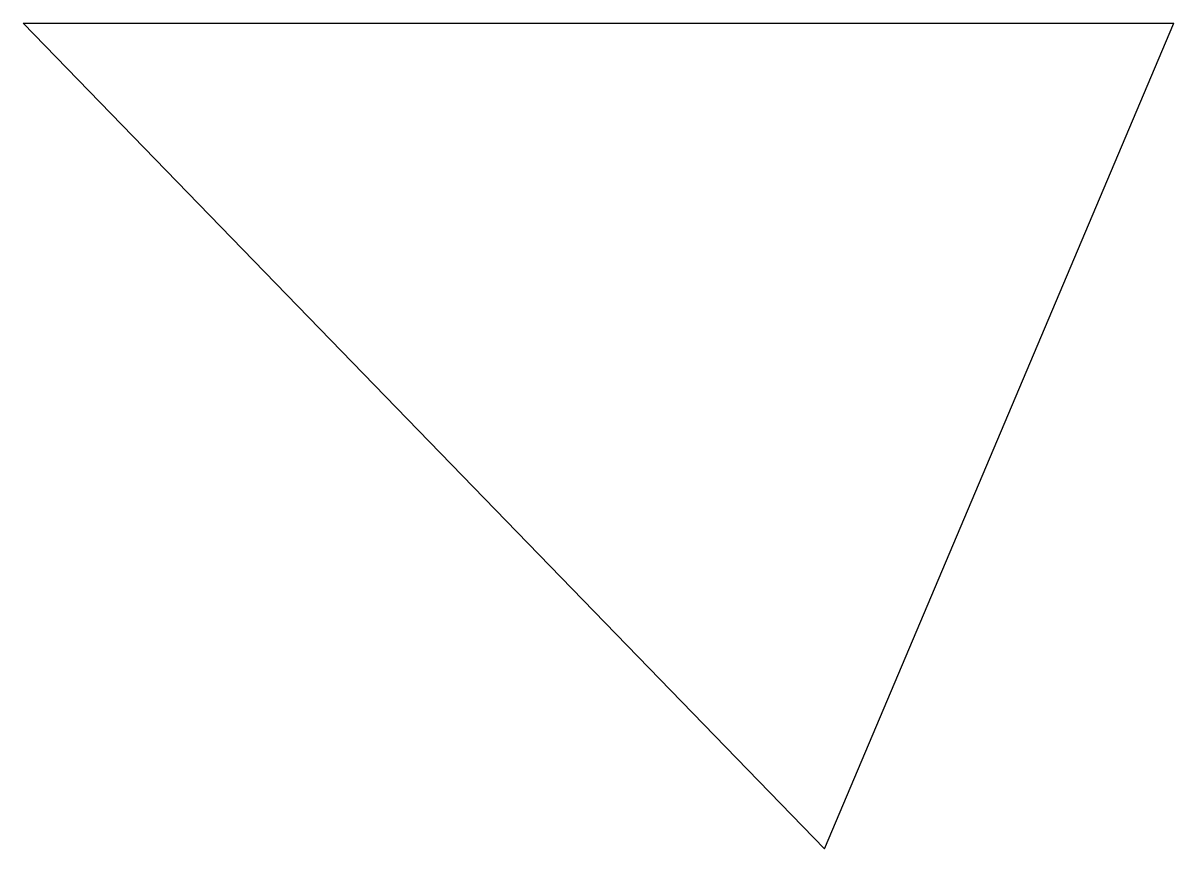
# Model space of a CAD drawing. Extents: x -20.35 to -16.03, y -37.74 to -34.64.
import ezdxf

# ---------------------------------------------------------------- set-up
doc = ezdxf.new("R2010")
doc.units = 0
doc.header["$MEASUREMENT"] = 0
doc.layers.add('VISIBLE', color=7, linetype='CONTINUOUS')

msp = doc.modelspace()

# ---------------------------------------------------------------- linework, layer by layer
at = {"layer": 'VISIBLE'}
for p, q in [((-20.3466, -34.6369), (-16.0288, -34.6369)), ((-20.3466, -34.6369), (-17.3393, -37.7352)), ((-17.3393, -37.7352), (-16.0288, -34.6369))]:
    msp.add_line(p, q, dxfattribs=at)

doc.saveas('drawing.dxf')
